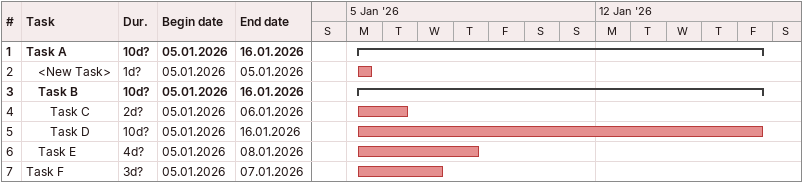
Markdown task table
| ID | Level | Task | Duration | Start | Finish |
|---|---|---|---|---|---|
| 1 | 1 | **Task A** | 10d? | 2026-01-05 | 2026-01-16 |
| 2 | 2 | <New Task> | 1d? | 2026-01-05 | 2026-01-05 |
| 3 | 2 | **Task B** | 10d? | 2026-01-05 | 2026-01-16 |
| 4 | 3 | Task C | 2d? | 2026-01-05 | 2026-01-06 |
| 5 | 3 | Task D | 10d? | 2026-01-05 | 2026-01-16 |
| 6 | 2 | Task E | 4d? | 2026-01-05 | 2026-01-08 |
| 7 | 1 | Task F | 3d? | 2026-01-05 | 2026-01-07 |
